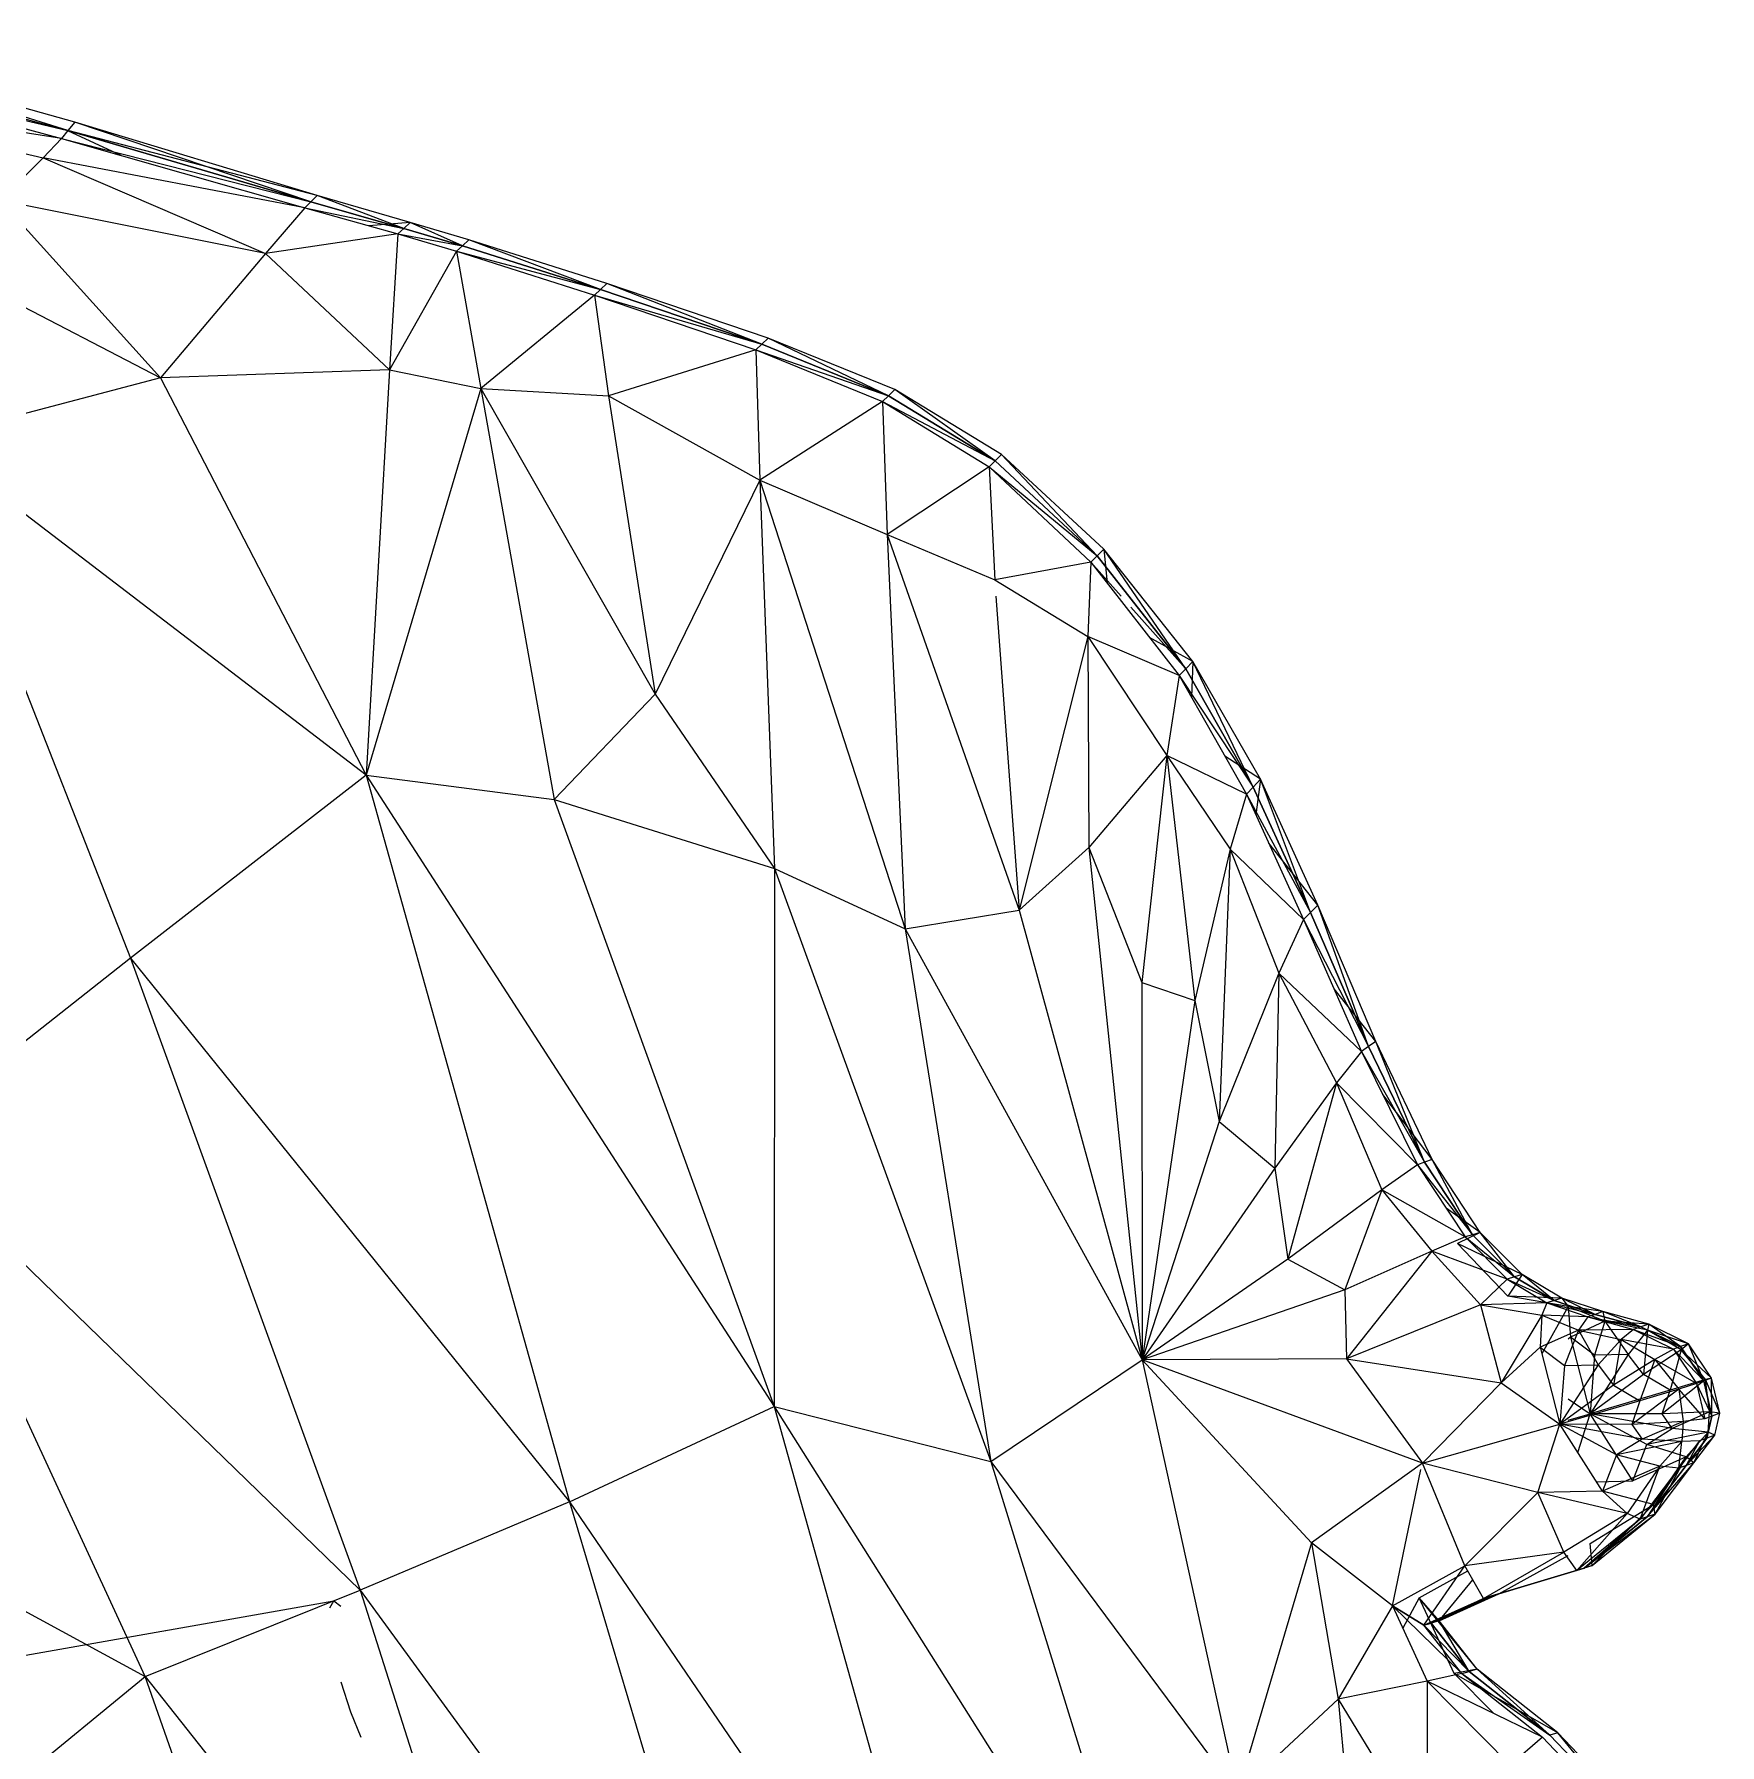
# Model space of a CAD drawing. Header units: millimetres. Extents: x -8546 to 211781, y -3000 to 31870.
# Drawn here: x -3985.9 to -3915.5, y 2583 to 2654.4 of the extents above; entities that cross this region are included whole.
import ezdxf

# ---------------------------------------------------------------- set-up
doc = ezdxf.new("R2010")
doc.units = ezdxf.units.MM
doc.layers.add('G-IMPT', color=8, linetype='Continuous', lineweight=9)
doc.layers.add('I-FURN', color=30, linetype='Continuous', lineweight=9)

# ---------------------------------------------------------------- blocks, each defined once
blk = doc.blocks.new('Artificial banana plant 1500mm - Family 4__C1-728657-Begane grond')
at = {"layer": 'G-IMPT'}
for p, q in [((428.585, -6.168), (415.417, -2.499)), ((428.585, -6.168), (415.417, -2.499)), ((428.302, -6.523), (415.417, -2.499)), ((428.302, -6.523), (415.417, -2.499)), ((414.837, -3.326), (428.302, -6.523)), ((414.837, -3.326), (428.302, -6.523)), ((414.837, -3.326), (428.038, -6.851)), ((414.837, -3.326), (428.038, -6.851)), ((415.117, -2.929), (428.302, -6.523)), ((415.117, -2.929), (428.302, -6.523)), ((428.038, -6.851), (415.174, -4.882)), ((428.038, -6.851), (415.174, -4.882)), ((415.174, -4.882), (427.273, -7.655)), ((415.174, -4.882), (427.273, -7.655)), ((428.585, -6.168), (428.302, -6.523)), ((428.585, -6.168), (428.302, -6.523)), ((438.704, -9.227), (428.585, -6.168)), ((438.704, -9.227), (428.585, -6.168)), ((438.434, -9.501), (428.585, -6.168)), ((438.434, -9.501), (428.585, -6.168)), ((428.038, -6.851), (427.273, -7.655)), ((428.038, -6.851), (427.273, -7.655)), ((428.302, -6.523), (428.038, -6.851)), ((428.302, -6.523), (428.038, -6.851)), ((428.038, -6.851), (438.434, -9.501)), ((428.038, -6.851), (438.434, -9.501)), ((428.038, -6.851), (438.183, -9.754)), ((428.038, -6.851), (438.183, -9.754)), ((438.704, -9.227), (428.302, -6.519)), ((438.704, -9.227), (428.302, -6.519)), ((428.302, -6.523), (438.434, -9.501)), ((438.434, -9.501), (428.302, -6.523)), ((430.523, -7.562), (428.302, -6.534)), ((430.523, -7.562), (428.302, -6.534)), ((427.273, -7.655), (425.486, -9.438)), ((427.273, -7.655), (425.486, -9.438)), ((438.183, -9.754), (427.273, -7.655)), ((438.183, -9.754), (427.273, -7.655)), ((427.273, -7.655), (436.554, -11.649)), ((427.273, -7.655), (436.554, -11.649)), ((416.717, -8.805), (432.161, -16.85)), ((416.717, -8.805), (432.161, -16.85)), ((438.704, -9.227), (438.434, -9.501)), ((438.704, -9.227), (438.434, -9.501)), ((442.59, -10.357), (438.704, -9.227)), ((442.59, -10.357), (438.704, -9.227)), ((442.325, -10.605), (438.704, -9.227)), ((442.325, -10.605), (438.704, -9.227)), ((436.554, -11.649), (425.486, -9.438)), ((436.554, -11.649), (425.486, -9.438)), ((425.486, -9.438), (432.161, -16.85)), ((425.486, -9.438), (432.161, -16.85)), ((438.183, -9.754), (436.554, -11.649)), ((438.183, -9.754), (436.554, -11.649)), ((438.434, -9.501), (438.183, -9.754)), ((438.434, -9.501), (438.183, -9.754)), ((438.183, -9.754), (442.325, -10.605)), ((438.183, -9.754), (442.325, -10.605)), ((438.183, -9.754), (442.077, -10.833)), ((438.183, -9.754), (442.077, -10.833)), ((438.434, -9.501), (442.325, -10.605)), ((442.325, -10.605), (438.434, -9.501)), ((442.59, -10.357), (440.867, -10.497)), ((442.59, -10.357), (440.867, -10.497)), ((442.325, -10.605), (442.077, -10.833)), ((442.325, -10.605), (442.077, -10.833)), ((442.59, -10.357), (442.325, -10.605)), ((442.59, -10.357), (442.325, -10.605)), ((442.325, -10.605), (444.766, -11.328)), ((444.766, -11.328), (442.325, -10.605)), ((445.032, -11.081), (442.59, -10.357)), ((445.032, -11.081), (442.59, -10.357)), ((444.766, -11.328), (442.59, -10.357)), ((444.766, -11.328), (442.59, -10.357)), ((442.077, -10.833), (436.554, -11.649)), ((442.077, -10.833), (436.554, -11.649)), ((442.077, -10.833), (441.718, -16.506)), ((442.077, -10.833), (441.718, -16.506)), ((442.077, -10.833), (444.766, -11.328)), ((442.077, -10.833), (444.766, -11.328)), ((442.077, -10.833), (444.519, -11.557)), ((442.077, -10.833), (444.519, -11.557)), ((444.766, -11.328), (444.519, -11.557)), ((444.766, -11.328), (444.519, -11.557)), ((445.032, -11.081), (444.766, -11.328)), ((445.032, -11.081), (444.766, -11.328)), ((444.766, -11.328), (450.526, -13.159)), ((450.526, -13.159), (444.766, -11.328)), ((450.792, -12.91), (445.032, -11.081)), ((450.792, -12.91), (445.032, -11.081)), ((450.526, -13.159), (445.032, -11.081)), ((450.526, -13.159), (445.032, -11.081)), ((436.554, -11.649), (432.161, -16.85)), ((436.554, -11.649), (432.161, -16.85)), ((436.554, -11.649), (441.718, -16.506)), ((436.554, -11.649), (441.718, -16.506)), ((444.519, -11.557), (441.718, -16.506)), ((444.519, -11.557), (441.718, -16.506)), ((444.519, -11.557), (450.526, -13.159)), ((444.519, -11.557), (450.526, -13.159)), ((444.519, -11.557), (450.279, -13.388)), ((444.519, -11.557), (450.279, -13.388)), ((444.519, -11.557), (445.536, -17.292)), ((444.519, -11.557), (445.536, -17.292)), ((450.279, -13.388), (445.536, -17.292)), ((450.279, -13.388), (445.536, -17.292)), ((450.526, -13.159), (450.279, -13.388)), ((450.526, -13.159), (450.279, -13.388)), ((450.279, -13.388), (457.258, -15.441)), ((450.279, -13.388), (457.258, -15.441)), ((450.279, -13.388), (457.011, -15.673)), ((450.279, -13.388), (457.011, -15.673)), ((450.279, -13.388), (450.869, -17.6)), ((450.279, -13.388), (450.869, -17.6)), ((450.792, -12.91), (450.526, -13.159)), ((450.792, -12.91), (450.526, -13.159)), ((450.526, -13.159), (457.258, -15.441)), ((457.258, -15.441), (450.526, -13.159)), ((457.524, -15.191), (450.792, -12.91)), ((457.524, -15.191), (450.792, -12.91)), ((457.258, -15.441), (450.792, -12.91)), ((457.258, -15.441), (450.792, -12.91)), ((457.011, -15.673), (450.869, -17.6)), ((457.011, -15.673), (450.869, -17.6)), ((457.258, -15.441), (457.011, -15.673)), ((457.258, -15.441), (457.011, -15.673)), ((457.011, -15.673), (462.547, -17.59)), ((457.011, -15.673), (462.547, -17.59)), ((457.011, -15.673), (462.298, -17.826)), ((457.011, -15.673), (462.298, -17.826)), ((457.011, -15.673), (457.184, -21.123)), ((457.011, -15.673), (457.184, -21.123)), ((457.524, -15.191), (457.258, -15.441)), ((457.524, -15.191), (457.258, -15.441)), ((457.258, -15.441), (462.547, -17.59)), ((462.547, -17.59), (457.258, -15.441)), ((462.815, -17.334), (457.524, -15.191)), ((462.815, -17.334), (457.524, -15.191)), ((462.547, -17.59), (457.524, -15.191)), ((462.547, -17.59), (457.524, -15.191)), ((432.161, -16.85), (422.418, -19.42)), ((432.161, -16.85), (422.418, -19.42)), ((441.718, -16.506), (432.161, -16.85)), ((441.718, -16.506), (432.161, -16.85)), ((432.161, -16.85), (440.749, -33.434)), ((432.161, -16.85), (440.749, -33.434)), ((441.718, -16.506), (440.749, -33.434)), ((441.718, -16.506), (440.749, -33.434)), ((441.718, -16.506), (445.536, -17.292)), ((441.718, -16.506), (445.536, -17.292)), ((445.536, -17.292), (440.749, -33.434)), ((445.536, -17.292), (440.749, -33.434)), ((445.536, -17.292), (450.869, -17.6)), ((445.536, -17.292), (450.869, -17.6)), ((445.536, -17.292), (448.597, -34.446)), ((445.536, -17.292), (448.597, -34.446)), ((445.536, -17.292), (452.806, -30.051)), ((445.536, -17.292), (452.806, -30.051)), ((450.869, -17.6), (457.184, -21.123)), ((450.869, -17.6), (457.184, -21.123)), ((450.869, -17.6), (452.806, -30.051)), ((450.869, -17.6), (452.806, -30.051)), ((462.298, -17.826), (457.184, -21.123)), ((462.298, -17.826), (457.184, -21.123)), ((462.547, -17.59), (462.298, -17.826)), ((462.547, -17.59), (462.298, -17.826)), ((462.298, -17.826), (467, -20.314)), ((462.298, -17.826), (467, -20.314)), ((462.298, -17.826), (466.748, -20.562)), ((462.298, -17.826), (466.748, -20.562)), ((462.298, -17.826), (462.496, -23.391)), ((462.298, -17.826), (462.496, -23.391)), ((462.815, -17.334), (462.547, -17.59)), ((462.815, -17.334), (462.547, -17.59)), ((462.547, -17.59), (467, -20.314)), ((467, -20.314), (462.547, -17.59)), ((467.272, -20.047), (462.815, -17.334)), ((467.272, -20.047), (462.815, -17.334)), ((467, -20.314), (462.815, -17.334)), ((467, -20.314), (462.815, -17.334)), ((440.749, -33.434), (422.418, -19.42)), ((440.749, -33.434), (422.418, -19.42)), ((422.418, -19.42), (430.907, -41.069)), ((422.418, -19.42), (430.907, -41.069)), ((466.748, -20.562), (462.496, -23.391)), ((466.748, -20.562), (462.496, -23.391)), ((467, -20.314), (466.748, -20.562)), ((467, -20.314), (466.748, -20.562)), ((466.748, -20.562), (471.262, -24.281)), ((466.748, -20.562), (471.262, -24.281)), ((466.748, -20.562), (471.001, -24.545)), ((466.748, -20.562), (471.001, -24.545)), ((466.748, -20.562), (466.985, -25.282)), ((466.748, -20.562), (466.985, -25.282)), ((467.272, -20.047), (467, -20.314)), ((467.272, -20.047), (467, -20.314)), ((467, -20.314), (471.262, -24.281)), ((471.262, -24.281), (467, -20.314)), ((471.542, -23.997), (467.272, -20.047)), ((471.542, -23.997), (467.272, -20.047)), ((471.262, -24.281), (467.272, -20.047)), ((471.262, -24.281), (467.272, -20.047)), ((457.184, -21.123), (452.806, -30.051)), ((457.184, -21.123), (452.806, -30.051)), ((457.184, -21.123), (462.496, -23.391)), ((457.184, -21.123), (462.496, -23.391)), ((457.184, -21.123), (457.796, -37.326)), ((457.184, -21.123), (457.796, -37.326)), ((457.184, -21.123), (463.247, -39.848)), ((457.184, -21.123), (463.247, -39.848)), ((462.496, -23.391), (466.985, -25.282)), ((462.496, -23.391), (466.985, -25.282)), ((462.496, -23.391), (463.247, -39.848)), ((462.496, -23.391), (463.247, -39.848)), ((462.496, -23.391), (468.012, -39.069)), ((462.496, -23.391), (468.012, -39.069)), ((471.262, -24.281), (471.001, -24.545)), ((471.262, -24.281), (471.001, -24.545)), ((471.542, -23.997), (471.262, -24.281)), ((471.542, -23.997), (471.262, -24.281)), ((471.262, -24.281), (474.961, -28.992)), ((474.961, -28.992), (471.262, -24.281)), ((475.252, -28.689), (471.542, -23.997)), ((475.252, -28.689), (471.542, -23.997)), ((474.961, -28.992), (471.542, -23.997)), ((474.961, -28.992), (471.542, -23.997)), ((471.542, -23.997), (471.684, -25.419)), ((471.542, -23.997), (471.684, -25.419)), ((471.001, -24.545), (466.985, -25.282)), ((471.001, -24.545), (466.985, -25.282)), ((471.001, -24.545), (470.867, -27.642)), ((471.001, -24.545), (470.867, -27.642)), ((471.001, -24.545), (472.257, -25.955)), ((471.001, -24.545), (472.257, -25.955)), ((471.001, -24.545), (474.691, -29.274)), ((471.001, -24.545), (474.691, -29.274)), ((466.985, -25.282), (470.867, -27.642)), ((466.985, -25.282), (470.867, -27.642)), ((467.035, -25.955), (468.012, -39.069)), ((467.035, -25.955), (468.012, -39.069)), ((472.67, -26.419), (474.961, -28.992)), ((472.67, -26.419), (474.961, -28.992)), ((470.867, -27.642), (468.012, -39.069)), ((470.867, -27.642), (468.012, -39.069)), ((474.691, -29.274), (470.867, -27.642)), ((474.691, -29.274), (470.867, -27.642)), ((470.867, -27.642), (474.164, -32.614)), ((470.867, -27.642), (474.164, -32.614)), ((470.867, -27.642), (470.918, -36.458)), ((470.867, -27.642), (470.918, -36.458)), ((475.252, -28.689), (473.447, -27.679)), ((475.252, -28.689), (473.447, -27.679)), ((474.691, -29.274), (474.164, -32.614)), ((474.691, -29.274), (474.164, -32.614)), ((474.961, -28.992), (474.691, -29.274)), ((474.961, -28.992), (474.691, -29.274)), ((474.691, -29.274), (477.777, -33.931)), ((474.691, -29.274), (477.777, -33.931)), ((474.691, -29.274), (477.497, -34.231)), ((474.691, -29.274), (477.497, -34.231)), ((475.252, -28.689), (474.961, -28.992)), ((475.252, -28.689), (474.961, -28.992)), ((474.961, -28.992), (477.777, -33.931)), ((477.777, -33.931), (474.961, -28.992)), ((475.252, -28.689), (475.202, -30.176)), ((475.252, -28.689), (475.202, -30.176)), ((478.079, -33.606), (475.252, -28.689)), ((478.079, -33.606), (475.252, -28.689)), ((477.777, -33.931), (475.252, -28.689)), ((477.777, -33.931), (475.252, -28.689)), ((448.597, -34.446), (452.806, -30.051)), ((448.597, -34.446), (452.806, -30.051)), ((452.806, -30.051), (457.796, -37.326)), ((452.806, -30.051), (457.796, -37.326)), ((474.164, -32.614), (470.918, -36.458)), ((474.164, -32.614), (470.918, -36.458)), ((474.164, -32.614), (473.131, -42.084)), ((474.164, -32.614), (473.131, -42.084)), ((477.497, -34.231), (474.164, -32.614)), ((477.497, -34.231), (474.164, -32.614)), ((474.164, -32.614), (476.816, -36.528)), ((474.164, -32.614), (476.816, -36.528)), ((474.164, -32.614), (475.334, -42.838)), ((474.164, -32.614), (475.334, -42.838)), ((478.079, -33.606), (476.596, -32.639)), ((478.079, -33.606), (476.596, -32.639)), ((440.749, -33.434), (430.907, -41.069)), ((440.749, -33.434), (430.907, -41.069)), ((440.749, -33.434), (448.597, -34.446)), ((440.749, -33.434), (448.597, -34.446)), ((440.749, -33.434), (449.242, -63.772)), ((440.749, -33.434), (449.242, -63.772)), ((440.749, -33.434), (457.782, -59.786)), ((440.749, -33.434), (457.782, -59.786)), ((477.497, -34.231), (476.816, -36.528)), ((477.497, -34.231), (476.816, -36.528)), ((477.777, -33.931), (477.497, -34.231)), ((477.777, -33.931), (477.497, -34.231)), ((477.497, -34.231), (480.167, -39.167)), ((477.497, -34.231), (480.167, -39.167)), ((477.497, -34.231), (479.879, -39.452)), ((477.497, -34.231), (479.879, -39.452)), ((478.079, -33.606), (477.777, -33.931)), ((478.079, -33.606), (477.777, -33.931)), ((477.777, -33.931), (480.167, -39.167)), ((480.167, -39.167), (477.777, -33.931)), ((478.079, -33.606), (477.89, -35.093)), ((478.079, -33.606), (477.89, -35.093)), ((480.476, -38.861), (478.079, -33.606)), ((480.476, -38.861), (478.079, -33.606)), ((480.167, -39.167), (478.079, -33.606)), ((480.167, -39.167), (478.079, -33.606)), ((448.597, -34.446), (457.796, -37.326)), ((448.597, -34.446), (457.796, -37.326)), ((448.597, -34.446), (457.782, -59.786)), ((448.597, -34.446), (457.782, -59.786)), ((480.476, -38.861), (478.43, -36.276)), ((480.476, -38.861), (478.43, -36.276)), ((468.012, -39.069), (470.918, -36.458)), ((468.012, -39.069), (470.918, -36.458)), ((470.918, -36.458), (473.131, -42.084)), ((470.918, -36.458), (473.131, -42.084)), ((470.918, -36.458), (473.134, -57.846)), ((470.918, -36.458), (473.134, -57.846)), ((476.816, -36.528), (475.334, -42.838)), ((476.816, -36.528), (475.334, -42.838)), ((476.816, -36.528), (476.354, -47.895)), ((476.816, -36.528), (476.354, -47.895)), ((479.879, -39.452), (476.816, -36.528)), ((479.879, -39.452), (476.816, -36.528)), ((476.816, -36.528), (478.851, -41.7)), ((476.816, -36.528), (478.851, -41.7)), ((457.796, -37.326), (457.782, -59.786)), ((457.796, -37.326), (457.782, -59.786)), ((457.796, -37.326), (463.247, -39.848)), ((457.796, -37.326), (463.247, -39.848)), ((457.796, -37.326), (466.817, -62.092)), ((457.796, -37.326), (466.817, -62.092)), ((463.247, -39.848), (468.012, -39.069)), ((463.247, -39.848), (468.012, -39.069)), ((468.012, -39.069), (473.134, -57.846)), ((468.012, -39.069), (473.134, -57.846)), ((480.167, -39.167), (479.879, -39.452)), ((480.167, -39.167), (479.879, -39.452)), ((480.476, -38.861), (480.167, -39.167)), ((480.476, -38.861), (480.167, -39.167)), ((480.167, -39.167), (482.589, -44.766)), ((482.589, -44.766), (480.167, -39.167)), ((482.9, -44.552), (480.476, -38.861)), ((482.9, -44.552), (480.476, -38.861)), ((482.589, -44.766), (480.476, -38.861)), ((482.589, -44.766), (480.476, -38.861)), ((463.247, -39.848), (466.817, -62.092)), ((463.247, -39.848), (466.817, -62.092)), ((463.247, -39.848), (473.134, -57.846)), ((463.247, -39.848), (473.134, -57.846)), ((479.879, -39.452), (478.851, -41.7)), ((479.879, -39.452), (478.851, -41.7)), ((479.879, -39.452), (482.589, -44.766)), ((479.879, -39.452), (482.589, -44.766)), ((479.879, -39.452), (482.299, -44.966)), ((479.879, -39.452), (482.299, -44.966)), ((430.907, -41.069), (421.203, -48.735)), ((430.907, -41.069), (421.203, -48.735)), ((430.907, -41.069), (449.242, -63.772)), ((430.907, -41.069), (449.242, -63.772)), ((430.907, -41.069), (440.5, -67.455)), ((430.907, -41.069), (440.5, -67.455)), ((473.131, -42.084), (475.334, -42.838)), ((473.131, -42.084), (475.334, -42.838)), ((473.131, -42.084), (473.134, -57.846)), ((473.131, -42.084), (473.134, -57.846)), ((478.851, -41.7), (476.354, -47.895)), ((478.851, -41.7), (476.354, -47.895)), ((478.851, -41.7), (478.676, -49.836)), ((478.851, -41.7), (478.676, -49.836)), ((482.299, -44.966), (478.851, -41.7)), ((482.299, -44.966), (478.851, -41.7)), ((478.851, -41.7), (481.253, -46.278)), ((478.851, -41.7), (481.253, -46.278)), ((475.334, -42.838), (473.134, -57.846)), ((475.334, -42.838), (473.134, -57.846)), ((475.334, -42.838), (476.354, -47.895)), ((475.334, -42.838), (476.354, -47.895)), ((482.9, -44.552), (481.153, -42.355)), ((482.9, -44.552), (481.153, -42.355)), ((482.299, -44.966), (481.253, -46.278)), ((482.299, -44.966), (481.253, -46.278)), ((482.589, -44.766), (482.299, -44.966)), ((482.589, -44.766), (482.299, -44.966)), ((482.299, -44.966), (484.925, -49.595)), ((482.299, -44.966), (484.925, -49.595)), ((482.299, -44.966), (484.633, -49.707)), ((482.299, -44.966), (484.633, -49.707)), ((482.9, -44.552), (482.589, -44.766)), ((482.9, -44.552), (482.589, -44.766)), ((482.589, -44.766), (484.925, -49.595)), ((484.925, -49.595), (482.589, -44.766)), ((485.24, -49.473), (482.9, -44.552)), ((485.24, -49.473), (482.9, -44.552)), ((484.925, -49.595), (482.9, -44.552)), ((484.925, -49.595), (482.9, -44.552)), ((481.253, -46.278), (478.676, -49.836)), ((481.253, -46.278), (478.676, -49.836)), ((481.253, -46.278), (479.226, -53.64)), ((481.253, -46.278), (479.226, -53.64)), ((484.633, -49.707), (481.253, -46.278)), ((484.633, -49.707), (481.253, -46.278)), ((481.253, -46.278), (483.14, -50.743)), ((481.253, -46.278), (483.14, -50.743)), ((485.24, -49.473), (483.182, -46.759)), ((485.24, -49.473), (483.182, -46.759)), ((476.354, -47.895), (473.134, -57.846)), ((476.354, -47.895), (473.134, -57.846)), ((476.354, -47.895), (478.676, -49.836)), ((476.354, -47.895), (478.676, -49.836)), ((431.527, -71.06), (421.203, -48.735)), ((431.527, -71.06), (421.203, -48.735)), ((421.203, -48.735), (440.5, -67.455)), ((421.203, -48.735), (440.5, -67.455)), ((478.676, -49.836), (473.134, -57.846)), ((478.676, -49.836), (473.134, -57.846)), ((478.676, -49.836), (479.226, -53.64)), ((478.676, -49.836), (479.226, -53.64)), ((484.633, -49.707), (483.14, -50.743)), ((484.633, -49.707), (483.14, -50.743)), ((484.925, -49.595), (484.633, -49.707)), ((484.925, -49.595), (484.633, -49.707)), ((484.633, -49.707), (486.925, -52.62)), ((484.633, -49.707), (486.925, -52.62)), ((484.633, -49.707), (486.628, -52.71)), ((484.633, -49.707), (486.628, -52.71)), ((485.24, -49.473), (484.925, -49.595)), ((485.24, -49.473), (484.925, -49.595)), ((484.925, -49.595), (486.925, -52.62)), ((486.925, -52.62), (484.925, -49.595)), ((487.245, -52.525), (485.24, -49.473)), ((487.245, -52.525), (485.24, -49.473)), ((486.925, -52.62), (485.24, -49.473)), ((486.925, -52.62), (485.24, -49.473)), ((483.14, -50.743), (479.226, -53.64)), ((483.14, -50.743), (479.226, -53.64)), ((483.14, -50.743), (481.602, -54.914)), ((483.14, -50.743), (481.602, -54.914)), ((486.628, -52.71), (483.14, -50.743)), ((486.628, -52.71), (483.14, -50.743)), ((483.14, -50.743), (485.229, -53.303)), ((483.14, -50.743), (485.229, -53.303)), ((487.245, -52.525), (485.835, -51.516)), ((487.245, -52.525), (485.835, -51.516)), ((486.628, -52.71), (485.229, -53.303)), ((486.628, -52.71), (485.229, -53.303)), ((487.245, -52.525), (486.308, -52.986)), ((487.245, -52.525), (486.308, -52.986)), ((486.925, -52.62), (486.628, -52.71)), ((486.925, -52.62), (486.628, -52.71)), ((486.628, -52.71), (488.679, -54.383)), ((486.628, -52.71), (488.679, -54.383)), ((486.628, -52.71), (488.379, -54.48)), ((486.628, -52.71), (488.379, -54.48)), ((487.245, -52.525), (486.925, -52.62)), ((487.245, -52.525), (486.925, -52.62)), ((486.925, -52.62), (488.679, -54.383)), ((488.679, -54.383), (486.925, -52.62)), ((489.002, -54.281), (487.245, -52.525)), ((489.002, -54.281), (487.245, -52.525)), ((488.679, -54.383), (487.245, -52.525)), ((488.679, -54.383), (487.245, -52.525)), ((485.229, -53.303), (481.602, -54.914)), ((485.229, -53.303), (481.602, -54.914)), ((485.229, -53.303), (481.666, -57.802)), ((485.229, -53.303), (481.666, -57.802)), ((488.379, -54.48), (485.229, -53.303)), ((488.379, -54.48), (485.229, -53.303)), ((485.229, -53.303), (487.256, -55.541)), ((485.229, -53.303), (487.256, -55.541)), ((489.002, -54.281), (486.308, -52.986)), ((489.002, -54.281), (486.308, -52.986)), ((488.405, -55.179), (486.308, -52.986)), ((488.405, -55.179), (486.308, -52.986)), ((479.226, -53.64), (473.134, -57.846)), ((479.226, -53.64), (473.134, -57.846)), ((479.226, -53.64), (481.602, -54.914)), ((479.226, -53.64), (481.602, -54.914)), ((481.602, -54.914), (473.134, -57.846)), ((481.602, -54.914), (473.134, -57.846)), ((481.602, -54.914), (481.666, -57.802)), ((481.602, -54.914), (481.666, -57.802)), ((488.379, -54.48), (487.256, -55.541)), ((488.379, -54.48), (487.256, -55.541)), ((488.679, -54.383), (488.379, -54.48)), ((488.679, -54.383), (488.379, -54.48)), ((488.379, -54.48), (490.339, -55.368)), ((488.379, -54.48), (490.339, -55.368)), ((488.379, -54.48), (490.038, -55.468)), ((488.379, -54.48), (490.038, -55.468)), ((489.002, -54.281), (488.405, -55.179)), ((489.002, -54.281), (488.405, -55.179)), ((489.002, -54.281), (488.679, -54.383)), ((489.002, -54.281), (488.679, -54.383)), ((488.679, -54.383), (490.339, -55.368)), ((490.339, -55.368), (488.679, -54.383)), ((490.664, -55.261), (489.002, -54.281)), ((490.664, -55.261), (489.002, -54.281)), ((490.339, -55.368), (489.002, -54.281)), ((490.339, -55.368), (489.002, -54.281)), ((487.256, -55.541), (481.666, -57.802)), ((487.256, -55.541), (481.666, -57.802)), ((490.038, -55.468), (487.256, -55.541)), ((490.038, -55.468), (487.256, -55.541)), ((487.256, -55.541), (489.822, -55.978)), ((487.256, -55.541), (489.822, -55.978)), ((487.256, -55.541), (488.125, -58.809)), ((487.256, -55.541), (488.125, -58.809)), ((490.664, -55.261), (488.405, -55.179)), ((490.664, -55.261), (488.405, -55.179)), ((490.92, -55.612), (488.405, -55.179)), ((490.92, -55.612), (488.405, -55.179)), ((490.038, -55.468), (489.822, -55.978)), ((490.038, -55.468), (489.822, -55.978)), ((490.92, -55.612), (489.829, -57.595)), ((490.92, -55.612), (489.829, -57.595)), ((490.339, -55.368), (490.038, -55.468)), ((490.339, -55.368), (490.038, -55.468)), ((490.038, -55.468), (492.048, -55.943)), ((490.038, -55.468), (492.048, -55.943)), ((490.038, -55.468), (491.746, -56.046)), ((490.038, -55.468), (491.746, -56.046)), ((490.664, -55.261), (490.339, -55.368)), ((490.664, -55.261), (490.339, -55.368)), ((490.339, -55.368), (492.048, -55.943)), ((492.048, -55.943), (490.339, -55.368)), ((492.374, -55.831), (490.664, -55.261)), ((492.374, -55.831), (490.664, -55.261)), ((492.048, -55.943), (490.664, -55.261)), ((492.048, -55.943), (490.664, -55.261)), ((490.664, -55.261), (490.92, -55.612)), ((490.664, -55.261), (490.92, -55.612)), ((492.374, -55.831), (490.92, -55.612)), ((492.374, -55.831), (490.92, -55.612)), ((492.456, -56.228), (490.92, -55.612)), ((492.456, -56.228), (490.92, -55.612)), ((490.92, -55.612), (491.015, -56.891)), ((490.92, -55.612), (491.015, -56.891)), ((489.822, -55.978), (488.125, -58.809)), ((489.822, -55.978), (488.125, -58.809)), ((489.822, -55.978), (489.757, -57.312)), ((489.822, -55.978), (489.757, -57.312)), ((491.746, -56.046), (489.822, -55.978)), ((491.746, -56.046), (489.822, -55.978)), ((489.822, -55.978), (491.355, -56.606)), ((489.822, -55.978), (491.355, -56.606)), ((492.456, -56.228), (491.015, -56.891)), ((492.456, -56.228), (491.015, -56.891)), ((491.746, -56.046), (491.355, -56.606)), ((491.746, -56.046), (491.355, -56.606)), ((492.048, -55.943), (491.746, -56.046)), ((492.048, -55.943), (491.746, -56.046)), ((491.746, -56.046), (493.956, -56.47)), ((491.746, -56.046), (493.956, -56.47)), ((491.746, -56.046), (493.653, -56.579)), ((491.746, -56.046), (493.653, -56.579)), ((492.456, -56.228), (492.027, -57.654)), ((492.456, -56.228), (492.027, -57.654)), ((492.374, -55.831), (492.048, -55.943)), ((492.374, -55.831), (492.048, -55.943)), ((492.048, -55.943), (493.956, -56.47)), ((493.956, -56.47), (492.048, -55.943)), ((494.282, -56.355), (492.374, -55.831)), ((494.282, -56.355), (492.374, -55.831)), ((493.956, -56.47), (492.374, -55.831)), ((493.956, -56.47), (492.374, -55.831)), ((492.374, -55.831), (492.456, -56.228)), ((492.374, -55.831), (492.456, -56.228)), ((494.282, -56.355), (492.456, -56.228)), ((494.282, -56.355), (492.456, -56.228)), ((494.238, -56.61), (492.456, -56.228)), ((494.238, -56.61), (492.456, -56.228)), ((492.456, -56.228), (493.431, -57.614)), ((492.456, -56.228), (493.431, -57.614)), ((494.282, -56.355), (493.956, -56.47)), ((494.282, -56.355), (493.956, -56.47)), ((494.282, -56.355), (494.238, -56.61)), ((494.282, -56.355), (494.238, -56.61)), ((495.944, -57.168), (494.282, -56.355)), ((495.944, -57.168), (494.282, -56.355)), ((495.617, -57.287), (494.282, -56.355)), ((495.617, -57.287), (494.282, -56.355)), ((491.355, -56.606), (489.757, -57.312)), ((491.355, -56.606), (489.757, -57.312)), ((491.355, -56.606), (490.766, -58.084)), ((491.355, -56.606), (490.766, -58.084)), ((491.015, -56.891), (490.924, -56.975)), ((491.015, -56.891), (490.924, -56.975)), ((492.027, -57.654), (491.015, -56.891)), ((492.027, -57.654), (491.015, -56.891)), ((491.015, -56.891), (491.838, -60.098)), ((491.015, -56.891), (491.838, -60.098)), ((493.653, -56.579), (491.355, -56.606)), ((493.653, -56.579), (491.355, -56.606)), ((491.355, -56.606), (493.136, -56.999)), ((491.355, -56.606), (493.136, -56.999)), ((491.355, -56.606), (492.169, -58.054)), ((491.355, -56.606), (492.169, -58.054)), ((493.136, -56.999), (492.169, -58.054)), ((493.136, -56.999), (492.169, -58.054)), ((493.136, -56.999), (492.811, -58.901)), ((493.136, -56.999), (492.811, -58.901)), ((493.653, -56.579), (493.136, -56.999)), ((493.653, -56.579), (493.136, -56.999)), ((495.314, -57.397), (493.136, -56.999)), ((495.314, -57.397), (493.136, -56.999)), ((493.136, -56.999), (494.542, -57.826)), ((493.136, -56.999), (494.542, -57.826)), ((494.238, -56.61), (493.431, -57.614)), ((494.238, -56.61), (493.431, -57.614)), ((493.956, -56.47), (493.653, -56.579)), ((493.956, -56.47), (493.653, -56.579)), ((493.653, -56.579), (495.617, -57.287)), ((493.653, -56.579), (495.617, -57.287)), ((493.653, -56.579), (495.314, -57.397)), ((493.653, -56.579), (495.314, -57.397)), ((493.956, -56.47), (495.617, -57.287)), ((495.617, -57.287), (493.956, -56.47)), ((494.238, -56.61), (494.073, -58.458)), ((494.238, -56.61), (494.073, -58.458)), ((495.944, -57.168), (494.238, -56.61)), ((495.944, -57.168), (494.238, -56.61)), ((495.645, -57.429), (494.238, -56.61)), ((495.645, -57.429), (494.238, -56.61)), ((466.817, -62.092), (473.134, -57.846)), ((466.817, -62.092), (473.134, -57.846)), ((481.666, -57.802), (473.134, -57.846)), ((481.666, -57.802), (473.134, -57.846)), ((484.835, -62.158), (473.134, -57.846)), ((484.835, -62.158), (473.134, -57.846)), ((480.208, -65.488), (473.134, -57.846)), ((480.208, -65.488), (473.134, -57.846)), ((473.134, -57.846), (477.117, -75.93)), ((473.134, -57.846), (477.117, -75.93)), ((481.666, -57.802), (488.125, -58.809)), ((481.666, -57.802), (488.125, -58.809)), ((481.666, -57.802), (484.835, -62.158)), ((481.666, -57.802), (484.835, -62.158)), ((488.125, -58.809), (489.757, -57.312)), ((488.125, -58.809), (489.757, -57.312)), ((489.757, -57.312), (490.766, -58.084)), ((489.757, -57.312), (490.766, -58.084)), ((489.757, -57.312), (490.572, -60.528)), ((489.757, -57.312), (490.572, -60.528)), ((493.431, -57.614), (491.838, -60.098)), ((493.431, -57.614), (491.838, -60.098)), ((492.027, -57.654), (491.838, -60.098)), ((492.027, -57.654), (491.838, -60.098)), ((493.431, -57.614), (492.027, -57.654)), ((493.431, -57.614), (492.027, -57.654)), ((494.542, -57.826), (492.811, -58.901)), ((494.542, -57.826), (492.811, -58.901)), ((494.073, -58.458), (493.431, -57.614)), ((494.073, -58.458), (493.431, -57.614)), ((494.542, -57.826), (493.919, -59.559)), ((494.542, -57.826), (493.919, -59.559)), ((495.645, -57.429), (494.073, -58.458)), ((495.645, -57.429), (494.073, -58.458)), ((495.314, -57.397), (494.542, -57.826)), ((495.314, -57.397), (494.542, -57.826)), ((496.281, -58.833), (494.542, -57.826)), ((496.281, -58.833), (494.542, -57.826)), ((494.542, -57.826), (495.544, -59.068)), ((494.542, -57.826), (495.544, -59.068)), ((495.645, -57.429), (495.182, -59.11)), ((495.645, -57.429), (495.182, -59.11)), ((495.617, -57.287), (495.314, -57.397)), ((495.617, -57.287), (495.314, -57.397)), ((495.314, -57.397), (496.585, -58.721)), ((495.314, -57.397), (496.585, -58.721)), ((495.314, -57.397), (496.281, -58.833)), ((495.314, -57.397), (496.281, -58.833)), ((495.944, -57.168), (495.617, -57.287)), ((495.944, -57.168), (495.617, -57.287)), ((495.617, -57.287), (496.585, -58.721)), ((496.585, -58.721), (495.617, -57.287)), ((495.944, -57.168), (495.645, -57.429)), ((495.944, -57.168), (495.645, -57.429)), ((496.911, -58.603), (495.645, -57.429)), ((496.911, -58.603), (495.645, -57.429)), ((496.648, -58.666), (495.645, -57.429)), ((496.648, -58.666), (495.645, -57.429)), ((496.911, -58.603), (495.944, -57.168)), ((496.911, -58.603), (495.944, -57.168)), ((496.585, -58.721), (495.944, -57.168)), ((496.585, -58.721), (495.944, -57.168)), ((492.169, -58.054), (490.572, -60.528)), ((492.169, -58.054), (490.572, -60.528)), ((490.766, -58.084), (490.572, -60.528)), ((490.766, -58.084), (490.572, -60.528)), ((490.766, -58.084), (492.169, -58.054)), ((490.766, -58.084), (492.169, -58.054)), ((494.073, -58.458), (491.838, -60.098)), ((494.073, -58.458), (491.838, -60.098)), ((492.169, -58.054), (492.811, -58.901)), ((492.169, -58.054), (492.811, -58.901)), ((495.182, -59.11), (494.073, -58.458)), ((495.182, -59.11), (494.073, -58.458)), ((488.125, -58.809), (484.835, -62.158)), ((488.125, -58.809), (484.835, -62.158)), ((488.125, -58.809), (490.572, -60.528)), ((488.125, -58.809), (490.572, -60.528)), ((492.811, -58.901), (490.572, -60.528)), ((492.811, -58.901), (490.572, -60.528)), ((495.182, -59.11), (491.838, -60.098)), ((495.182, -59.11), (491.838, -60.098)), ((492.811, -58.901), (493.919, -59.559)), ((492.811, -58.901), (493.919, -59.559)), ((495.544, -59.068), (493.579, -60.548)), ((495.544, -59.068), (493.579, -60.548)), ((495.544, -59.068), (493.919, -59.559)), ((495.544, -59.068), (493.919, -59.559)), ((496.648, -58.666), (494.842, -60.103)), ((496.648, -58.666), (494.842, -60.103)), ((494.842, -60.103), (495.182, -59.11)), ((494.842, -60.103), (495.182, -59.11)), ((496.648, -58.666), (495.182, -59.11)), ((496.648, -58.666), (495.182, -59.11)), ((496.281, -58.833), (495.544, -59.068)), ((496.281, -58.833), (495.544, -59.068)), ((496.621, -60.301), (495.544, -59.068)), ((496.621, -60.301), (495.544, -59.068)), ((495.544, -59.068), (495.715, -60.416)), ((495.544, -59.068), (495.715, -60.416)), ((496.585, -58.721), (496.281, -58.833)), ((496.585, -58.721), (496.281, -58.833)), ((496.281, -58.833), (496.924, -60.192)), ((496.281, -58.833), (496.924, -60.192)), ((496.281, -58.833), (496.621, -60.301)), ((496.281, -58.833), (496.621, -60.301)), ((496.911, -58.603), (496.585, -58.721)), ((496.911, -58.603), (496.585, -58.721)), ((496.585, -58.721), (496.924, -60.192)), ((496.924, -60.192), (496.585, -58.721)), ((496.911, -58.603), (496.648, -58.666)), ((496.911, -58.603), (496.648, -58.666)), ((497.25, -60.073), (496.648, -58.666)), ((497.25, -60.073), (496.648, -58.666)), ((496.817, -60.019), (496.648, -58.666)), ((496.817, -60.019), (496.648, -58.666)), ((497.25, -60.073), (496.911, -58.603)), ((497.25, -60.073), (496.911, -58.603)), ((496.924, -60.192), (496.911, -58.603)), ((496.924, -60.192), (496.911, -58.603)), ((449.242, -63.772), (457.782, -59.786)), ((449.242, -63.772), (457.782, -59.786)), ((457.782, -59.786), (466.817, -62.092)), ((457.782, -59.786), (466.817, -62.092)), ((457.782, -59.786), (465.618, -87.825)), ((457.782, -59.786), (465.618, -87.825)), ((457.782, -59.786), (474.152, -85.745)), ((457.782, -59.786), (474.152, -85.745)), ((493.919, -59.559), (490.572, -60.528)), ((493.919, -59.559), (490.572, -60.528)), ((490.924, -59.464), (491.838, -60.098)), ((490.924, -59.464), (491.838, -60.098)), ((493.919, -59.559), (493.579, -60.548)), ((493.919, -59.559), (493.579, -60.548)), ((484.835, -62.158), (490.572, -60.528)), ((484.835, -62.158), (490.572, -60.528)), ((489.655, -63.383), (490.572, -60.528)), ((489.655, -63.383), (490.572, -60.528)), ((493.579, -60.548), (490.572, -60.528)), ((493.579, -60.548), (490.572, -60.528)), ((494.007, -61.151), (490.572, -60.528)), ((494.007, -61.151), (490.572, -60.528)), ((492.945, -61.813), (490.572, -60.528)), ((492.945, -61.813), (490.572, -60.528)), ((492.354, -63.331), (490.572, -60.528)), ((492.354, -63.331), (490.572, -60.528)), ((490.924, -60.364), (491.838, -60.098)), ((490.924, -60.364), (491.838, -60.098)), ((491.324, -61.71), (491.838, -60.098)), ((491.324, -61.71), (491.838, -60.098)), ((493.618, -62.899), (491.838, -60.098)), ((493.618, -62.899), (491.838, -60.098)), ((494.209, -61.374), (491.838, -60.098)), ((494.209, -61.374), (491.838, -60.098)), ((495.269, -60.704), (491.838, -60.098)), ((495.269, -60.704), (491.838, -60.098)), ((494.842, -60.103), (491.838, -60.098)), ((494.842, -60.103), (491.838, -60.098)), ((495.715, -60.416), (493.579, -60.548)), ((495.715, -60.416), (493.579, -60.548)), ((493.579, -60.548), (494.007, -61.151)), ((493.579, -60.548), (494.007, -61.151)), ((495.715, -60.416), (494.007, -61.151)), ((495.715, -60.416), (494.007, -61.151)), ((496.817, -60.019), (494.842, -60.103)), ((496.817, -60.019), (494.842, -60.103)), ((495.269, -60.704), (494.842, -60.103)), ((495.269, -60.704), (494.842, -60.103)), ((496.817, -60.019), (495.269, -60.704)), ((496.817, -60.019), (495.269, -60.704)), ((495.715, -60.416), (495.662, -61.255)), ((495.715, -60.416), (495.662, -61.255)), ((496.621, -60.301), (495.715, -60.416)), ((496.621, -60.301), (495.715, -60.416)), ((496.924, -60.192), (496.621, -60.301)), ((496.924, -60.192), (496.621, -60.301)), ((496.924, -60.192), (496.711, -61.111)), ((496.711, -61.111), (496.924, -60.192)), ((496.764, -60.86), (496.817, -60.019)), ((496.764, -60.86), (496.817, -60.019)), ((497.25, -60.073), (496.817, -60.019)), ((497.25, -60.073), (496.817, -60.019)), ((497.25, -60.073), (496.924, -60.192)), ((497.25, -60.073), (496.924, -60.192)), ((497.037, -60.994), (497.25, -60.073)), ((497.037, -60.994), (497.25, -60.073)), ((494.007, -61.151), (492.945, -61.813)), ((494.007, -61.151), (492.945, -61.813)), ((495.662, -61.255), (492.945, -61.813)), ((495.662, -61.255), (492.945, -61.813)), ((493.618, -62.899), (494.209, -61.374)), ((493.618, -62.899), (494.209, -61.374)), ((495.662, -61.255), (494.007, -61.151)), ((495.662, -61.255), (494.007, -61.151)), ((494.209, -61.374), (495.269, -60.704)), ((494.209, -61.374), (495.269, -60.704)), ((496.764, -60.86), (494.209, -61.374)), ((496.764, -60.86), (494.209, -61.374)), ((495.851, -61.886), (494.209, -61.374)), ((495.851, -61.886), (494.209, -61.374)), ((495.662, -61.255), (494.747, -62.275)), ((495.662, -61.255), (494.747, -62.275)), ((496.764, -60.86), (495.269, -60.704)), ((496.764, -60.86), (495.269, -60.704)), ((496.407, -61.219), (495.542, -62.36)), ((496.407, -61.219), (495.542, -62.36)), ((495.542, -62.36), (495.662, -61.255)), ((495.542, -62.36), (495.662, -61.255)), ((496.407, -61.219), (495.662, -61.255)), ((496.407, -61.219), (495.662, -61.255)), ((495.846, -62.253), (497.037, -60.994)), ((495.846, -62.253), (497.037, -60.994)), ((496.711, -61.111), (495.846, -62.253)), ((495.846, -62.253), (496.711, -61.111)), ((496.407, -61.219), (495.846, -62.253)), ((496.407, -61.219), (495.846, -62.253)), ((495.851, -61.886), (496.764, -60.86)), ((495.851, -61.886), (496.764, -60.86)), ((496.173, -62.137), (496.764, -60.86)), ((496.173, -62.137), (496.764, -60.86)), ((496.173, -62.137), (497.037, -60.994)), ((496.173, -62.137), (497.037, -60.994)), ((496.711, -61.111), (496.407, -61.219)), ((496.711, -61.111), (496.407, -61.219)), ((497.037, -60.994), (496.711, -61.111)), ((497.037, -60.994), (496.711, -61.111)), ((497.037, -60.994), (496.764, -60.86)), ((497.037, -60.994), (496.764, -60.86)), ((466.817, -62.092), (477.117, -75.93)), ((466.817, -62.092), (477.117, -75.93)), ((466.817, -62.092), (474.152, -85.745)), ((466.817, -62.092), (474.152, -85.745)), ((492.945, -61.813), (492.354, -63.331)), ((492.945, -61.813), (492.354, -63.331)), ((494.747, -62.275), (492.945, -61.813)), ((494.747, -62.275), (492.945, -61.813)), ((495.851, -61.886), (493.618, -62.899)), ((495.851, -61.886), (493.618, -62.899)), ((494.489, -63.877), (495.851, -61.886)), ((494.489, -63.877), (495.851, -61.886)), ((494.554, -64.281), (495.851, -61.886)), ((494.554, -64.281), (495.851, -61.886)), ((496.173, -62.137), (495.851, -61.886)), ((496.173, -62.137), (495.851, -61.886)), ((484.835, -62.158), (480.208, -65.488)), ((484.835, -62.158), (480.208, -65.488)), ((483.584, -68.109), (484.778, -62.426)), ((483.584, -68.109), (484.778, -62.426)), ((486.61, -66.439), (484.835, -62.158)), ((486.61, -66.439), (484.835, -62.158)), ((489.655, -63.383), (484.835, -62.158)), ((489.655, -63.383), (484.835, -62.158)), ((494.747, -62.275), (492.354, -63.331)), ((494.747, -62.275), (492.354, -63.331)), ((494.747, -62.275), (493.384, -64.256)), ((494.747, -62.275), (493.384, -64.256)), ((493.922, -64.497), (494.747, -62.275)), ((493.922, -64.497), (494.747, -62.275)), ((495.542, -62.36), (493.922, -64.497)), ((495.542, -62.36), (493.922, -64.497)), ((494.226, -64.393), (496.173, -62.137)), ((494.226, -64.393), (496.173, -62.137)), ((495.846, -62.253), (494.226, -64.393)), ((494.226, -64.393), (495.846, -62.253)), ((495.542, -62.36), (494.226, -64.393)), ((495.542, -62.36), (494.226, -64.393)), ((494.554, -64.281), (496.173, -62.137)), ((494.554, -64.281), (496.173, -62.137)), ((495.542, -62.36), (494.747, -62.275)), ((495.542, -62.36), (494.747, -62.275)), ((495.846, -62.253), (495.542, -62.36)), ((495.846, -62.253), (495.542, -62.36)), ((496.173, -62.137), (495.846, -62.253)), ((496.173, -62.137), (495.846, -62.253)), ((486.61, -66.439), (489.655, -63.383)), ((486.61, -66.439), (489.655, -63.383)), ((492.354, -63.331), (489.655, -63.383)), ((492.354, -63.331), (489.655, -63.383)), ((493.384, -64.256), (489.655, -63.383)), ((493.384, -64.256), (489.655, -63.383)), ((490.735, -65.875), (489.655, -63.383)), ((490.735, -65.875), (489.655, -63.383)), ((492.102, -62.934), (493.618, -62.899)), ((492.102, -62.934), (493.618, -62.899)), ((494.489, -63.877), (492.354, -63.329)), ((494.489, -63.877), (492.354, -63.329)), ((493.384, -64.256), (492.354, -63.331)), ((493.384, -64.256), (492.354, -63.331)), ((449.242, -63.772), (440.5, -67.455)), ((449.242, -63.772), (440.5, -67.455)), ((449.242, -63.772), (457.088, -90.185)), ((449.242, -63.772), (457.088, -90.185)), ((449.242, -63.772), (465.618, -87.825)), ((449.242, -63.772), (465.618, -87.825)), ((493.384, -64.256), (490.735, -65.875)), ((493.384, -64.256), (490.735, -65.875)), ((491.288, -66.641), (493.384, -64.256)), ((491.288, -66.641), (493.384, -64.256)), ((491.844, -65.509), (494.489, -63.877)), ((491.844, -65.509), (494.489, -63.877)), ((491.922, -66.434), (494.489, -63.877)), ((491.922, -66.434), (494.489, -63.877)), ((493.922, -64.497), (493.384, -64.256)), ((493.922, -64.497), (493.384, -64.256)), ((494.554, -64.281), (494.489, -63.877)), ((494.554, -64.281), (494.489, -63.877)), ((493.922, -64.497), (491.288, -66.641)), ((493.922, -64.497), (491.288, -66.641)), ((491.593, -66.541), (494.554, -64.281)), ((491.593, -66.541), (494.554, -64.281)), ((494.226, -64.393), (491.593, -66.541)), ((491.593, -66.541), (494.226, -64.393)), ((493.922, -64.497), (491.593, -66.541)), ((493.922, -64.497), (491.593, -66.541)), ((491.922, -66.434), (494.554, -64.281)), ((491.922, -66.434), (494.554, -64.281)), ((494.226, -64.393), (493.922, -64.497)), ((494.226, -64.393), (493.922, -64.497)), ((494.554, -64.281), (494.226, -64.393)), ((494.554, -64.281), (494.226, -64.393)), ((480.208, -65.488), (477.117, -75.93)), ((480.208, -65.488), (477.117, -75.93)), ((483.584, -68.109), (480.208, -65.488)), ((483.584, -68.109), (480.208, -65.488)), ((480.208, -65.488), (481.316, -72.006)), ((480.208, -65.488), (481.316, -72.006)), ((491.922, -66.434), (491.844, -65.509)), ((491.922, -66.434), (491.844, -65.509)), ((421.757, -65.759), (431.527, -71.06)), ((421.757, -65.759), (431.527, -71.06)), ((490.735, -65.875), (486.61, -66.439)), ((490.735, -65.875), (486.61, -66.439)), ((487.389, -67.804), (490.735, -65.875)), ((487.389, -67.804), (490.735, -65.875)), ((488.024, -67.606), (490.924, -66.014)), ((488.024, -67.606), (490.924, -66.014)), ((491.288, -66.641), (490.735, -65.875)), ((491.288, -66.641), (490.735, -65.875)), ((483.584, -68.109), (486.61, -66.439)), ((483.584, -68.109), (486.61, -66.439)), ((484.701, -67.777), (486.728, -66.645)), ((484.701, -67.777), (486.728, -66.645)), ((484.899, -68.924), (486.61, -66.439)), ((484.899, -68.924), (486.61, -66.439)), ((485.538, -68.733), (486.947, -67.028)), ((485.538, -68.733), (486.947, -67.028)), ((487.389, -67.804), (486.61, -66.439)), ((487.389, -67.804), (486.61, -66.439)), ((491.288, -66.641), (487.389, -67.804)), ((491.288, -66.641), (487.389, -67.804)), ((487.695, -67.708), (491.922, -66.434)), ((487.695, -67.708), (491.922, -66.434)), ((491.593, -66.541), (487.695, -67.708)), ((487.695, -67.708), (491.593, -66.541)), ((491.288, -66.641), (487.695, -67.708)), ((491.288, -66.641), (487.695, -67.708)), ((488.024, -67.606), (491.922, -66.434)), ((488.024, -67.606), (491.922, -66.434)), ((491.593, -66.541), (491.288, -66.641)), ((491.593, -66.541), (491.288, -66.641)), ((491.922, -66.434), (491.593, -66.541)), ((491.922, -66.434), (491.593, -66.541)), ((431.527, -71.06), (440.5, -67.455)), ((431.527, -71.06), (440.5, -67.455)), ((440.5, -67.455), (457.088, -90.185)), ((440.5, -67.455), (457.088, -90.185)), ((440.5, -67.455), (448.463, -92.468)), ((440.5, -67.455), (448.463, -92.468)), ((484.701, -67.777), (484.017, -69.046)), ((484.701, -67.777), (484.017, -69.046)), ((487.118, -70.756), (484.701, -67.777)), ((487.118, -70.756), (484.701, -67.777)), ((485.538, -68.733), (484.701, -67.777)), ((485.538, -68.733), (484.701, -67.777)), ((486.161, -70.931), (484.701, -67.777)), ((486.161, -70.931), (484.701, -67.777)), ((484.899, -68.924), (487.389, -67.804)), ((484.899, -68.924), (487.389, -67.804)), ((485.207, -68.833), (488.024, -67.606)), ((485.207, -68.833), (488.024, -67.606)), ((487.695, -67.708), (485.207, -68.833)), ((485.207, -68.833), (487.695, -67.708)), ((487.389, -67.804), (485.207, -68.833)), ((487.389, -67.804), (485.207, -68.833)), ((485.538, -68.733), (488.024, -67.606)), ((485.538, -68.733), (488.024, -67.606)), ((487.695, -67.708), (487.389, -67.804)), ((487.695, -67.708), (487.389, -67.804)), ((488.024, -67.606), (487.695, -67.708)), ((488.024, -67.606), (487.695, -67.708)), ((415.217, -72.168), (439.394, -67.909)), ((415.217, -72.168), (439.394, -67.909)), ((439.236, -68.197), (439.394, -67.909)), ((439.394, -67.909), (439.693, -68.125)), ((483.584, -68.109), (481.316, -72.006)), ((483.584, -68.109), (481.316, -72.006)), ((486.477, -70.944), (483.584, -68.109)), ((484.899, -68.924), (483.584, -68.109)), ((486.477, -70.944), (483.584, -68.109)), ((484.899, -68.924), (483.584, -68.109)), ((483.584, -68.109), (485.037, -71.253)), ((483.584, -68.109), (485.037, -71.253)), ((486.477, -70.944), (483.584, -68.109)), ((483.584, -68.109), (484.899, -68.924)), ((484.899, -68.924), (485.207, -68.833)), ((484.899, -68.924), (485.207, -68.833)), ((486.477, -70.944), (484.899, -68.924)), ((486.477, -70.944), (484.899, -68.924)), ((484.899, -68.924), (486.786, -70.854)), ((484.899, -68.924), (486.786, -70.854)), ((486.477, -70.944), (484.899, -68.924)), ((485.538, -68.733), (485.207, -68.833)), ((485.538, -68.733), (485.207, -68.833)), ((485.207, -68.833), (486.786, -70.854)), ((486.786, -70.854), (485.207, -68.833)), ((487.118, -70.756), (485.538, -68.733)), ((487.118, -70.756), (485.538, -68.733)), ((486.786, -70.854), (485.538, -68.733)), ((486.786, -70.854), (485.538, -68.733)), ((425.432, -76.051), (431.527, -71.06)), ((425.432, -76.051), (431.527, -71.06)), ((439.684, -94.217), (431.527, -71.06)), ((439.684, -94.217), (431.527, -71.06)), ((431.527, -71.06), (448.463, -92.468)), ((431.527, -71.06), (448.463, -92.468)), ((440.11, -72.553), (439.709, -71.293)), ((485.037, -71.253), (481.316, -72.006)), ((485.037, -71.253), (481.316, -72.006)), ((485.037, -71.253), (485.032, -78.075)), ((485.037, -71.253), (485.032, -78.075)), ((486.477, -70.944), (485.037, -71.253)), ((486.477, -70.944), (485.037, -71.253)), ((489.849, -73.6), (485.037, -71.253)), ((489.849, -73.6), (485.037, -71.253)), ((485.037, -71.253), (488.495, -74.763)), ((485.037, -71.253), (488.495, -74.763)), ((487.118, -70.756), (486.161, -70.931)), ((487.118, -70.756), (486.161, -70.931)), ((490.493, -73.412), (486.161, -70.931)), ((490.493, -73.412), (486.161, -70.931)), ((487.816, -72.608), (486.161, -70.931)), ((487.816, -72.608), (486.161, -70.931)), ((486.477, -70.944), (486.786, -70.854)), ((486.477, -70.944), (486.786, -70.854)), ((486.477, -70.944), (490.159, -73.508)), ((486.477, -70.944), (490.159, -73.508)), ((486.477, -70.944), (489.849, -73.6)), ((486.477, -70.944), (489.849, -73.6)), ((487.118, -70.756), (486.786, -70.854)), ((487.118, -70.756), (486.786, -70.854)), ((486.786, -70.854), (490.159, -73.508)), ((490.159, -73.508), (486.786, -70.854)), ((490.493, -73.412), (487.118, -70.756)), ((490.493, -73.412), (487.118, -70.756)), ((490.159, -73.508), (487.118, -70.756)), ((490.159, -73.508), (487.118, -70.756)), ((481.316, -72.006), (477.117, -75.93)), ((481.316, -72.006), (477.117, -75.93)), ((481.316, -72.006), (485.032, -78.075)), ((481.316, -72.006), (485.032, -78.075)), ((481.316, -72.006), (482.684, -86.295)), ((481.316, -72.006), (482.684, -86.295)), ((440.539, -73.611), (440.11, -72.553)), ((490.493, -73.412), (490.159, -73.508)), ((490.493, -73.412), (490.159, -73.508)), ((490.159, -73.508), (493.054, -76.54)), ((493.054, -76.54), (490.159, -73.508)), ((493.39, -76.444), (490.493, -73.412)), ((493.39, -76.444), (490.493, -73.412)), ((493.054, -76.54), (490.493, -73.412)), ((493.054, -76.54), (490.493, -73.412)), ((489.849, -73.6), (488.495, -74.763)), ((489.849, -73.6), (488.495, -74.763)), ((489.849, -73.6), (492.741, -76.629)), ((489.849, -73.6), (492.741, -76.629))]:
    blk.add_line(p, q, dxfattribs=at)
blk = doc.blocks.new('Artificial banana plant 1500mm - Family 4__C2-728658-Begane grond')
blk.add_blockref('Artificial banana plant 1500mm - Family 4__C1-728657-Begane grond', (0, 0))
blk = doc.blocks.new('Artificial banana plant 1500mm - Family 4-728656-Begane grond')
blk.add_blockref('Artificial banana plant 1500mm - Family 4__C2-728658-Begane grond', (0, 0))
blk = doc.blocks.new('Artificial banana plant 1500mm - Ny märkning-728662-Begane grond')
blk.add_blockref('Artificial banana plant 1500mm - Family 4-728656-Begane grond', (0, 0))

msp = doc.modelspace()

# ---------------------------------------------------------------- block references
at = {"layer": 'I-FURN'}
msp.add_blockref('Artificial banana plant 1500mm - Ny märkning-728662-Begane grond', (-4412.758, 2656.875), dxfattribs=at)

doc.saveas('drawing.dxf')
